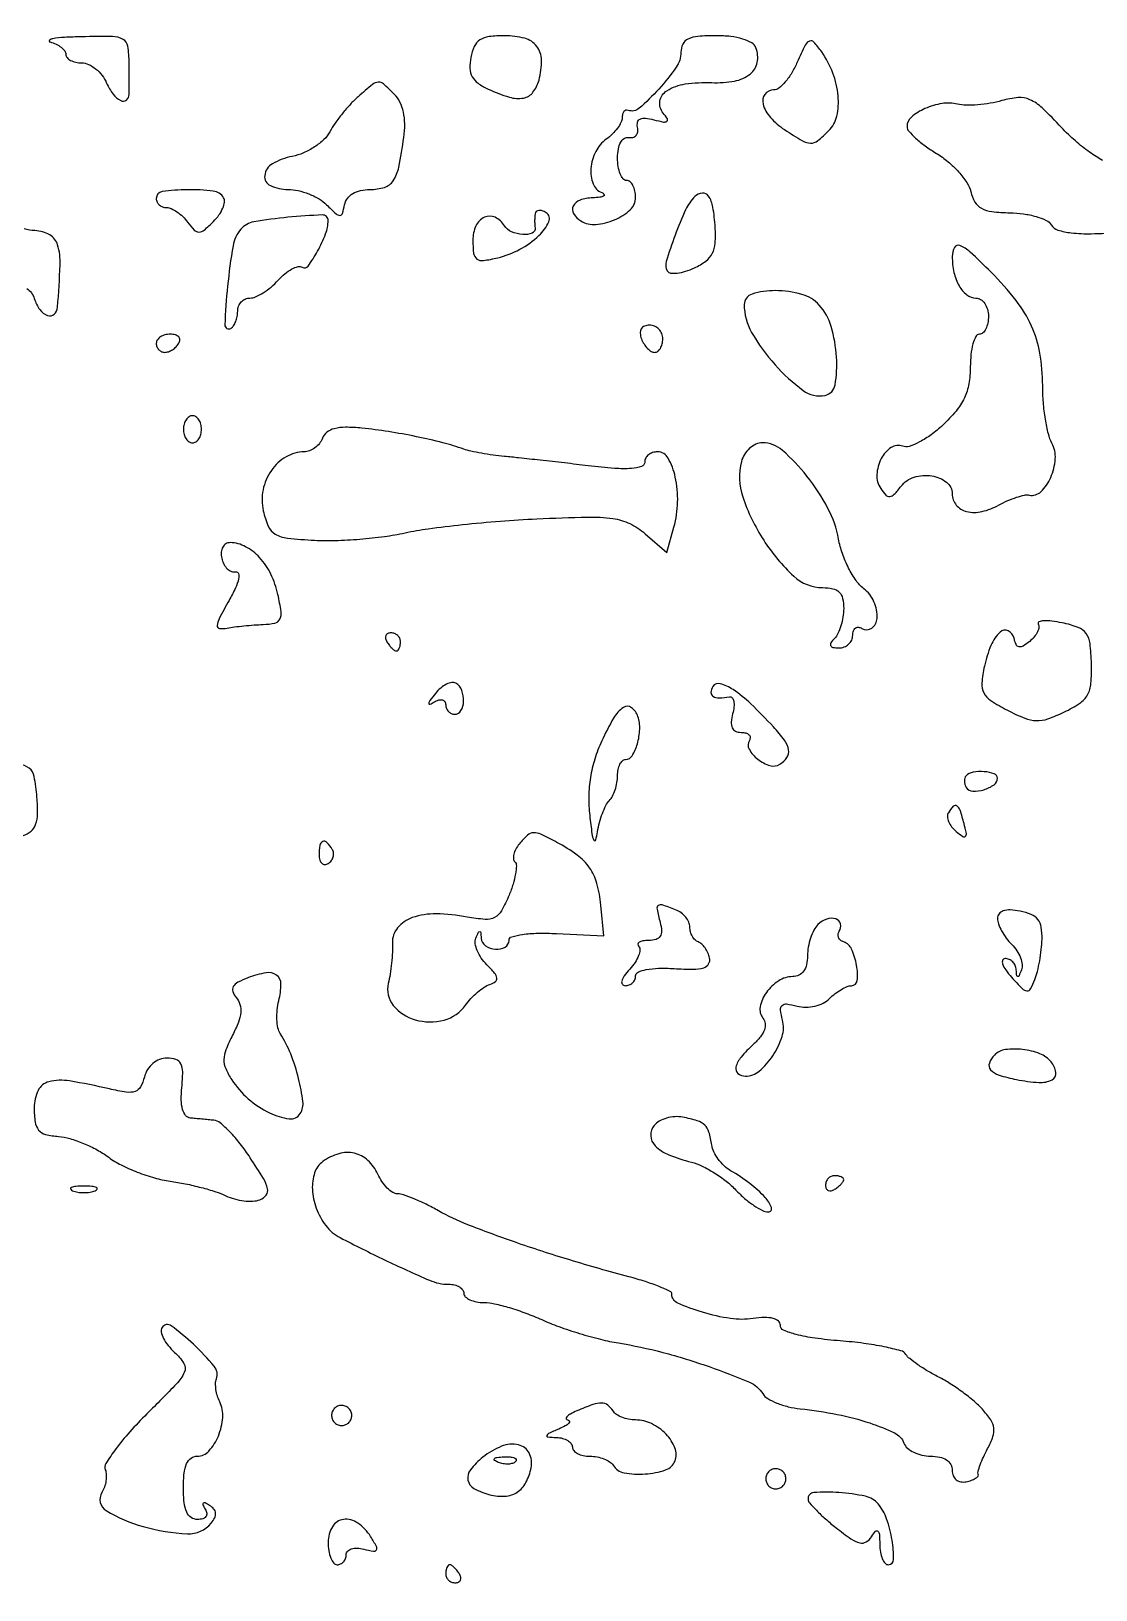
# Model space of a CAD drawing. Extents: x 0 to 5034, y 0 to 2560.
# Drawn here: x 4063.2 to 4180.9, y 2388.2 to 2560.5 of the extents above; entities that cross this region are included whole.
import ezdxf

# ---------------------------------------------------------------- set-up
doc = ezdxf.new("R2010")
doc.units = 0

msp = doc.modelspace()

# ---------------------------------------------------------------- linework, layer by layer
for points in [[(4039.932321, 2269.667715, 0.000064), (4084.731077, 2269.263702, 0.000011), (4132.120882, 2268.843403, 0.002588)], [(4181.632299, 2546.223852, -0.028114), (4180.195526, 2547.120498, -0.02742), (4178.612961, 2548.371638, -0.023796), (4177.09639, 2549.846266, 0.014788), (4174.943207, 2552.016684, 0.083939), (4173.597575, 2552.922196, 0.125833), (4172.291535, 2553.152425, 0.051038), (4170.5, 2552.830398, -0.027075), (4169.211179, 2552.53447, -0.022701), (4167.819696, 2552.357971, -0.023306), (4166.531219, 2552.313925, -0.056546), (4165.588327, 2552.432791, 0.09894), (4163.876474, 2552.50325, 0.065586), (4161.984488, 2551.944655, 0.071368), (4160.489208, 2551.006012, 0.220402), (4160, 2549.950118, 0.183351), (4160.187923, 2549.454877, 0.026998), (4160.954687, 2548.678749, 0.027495), (4162.005387, 2547.824722, 0.020481), (4163.25, 2546.997542, -0.038524), (4164.534246, 2546.075597, -0.034994), (4165.706776, 2544.939535, -0.036798), (4166.610291, 2543.769754, -0.086654), (4167.049664, 2542.762241, 0.073826), (4167.514108, 2541.618523, 0.136765), (4168.231144, 2540.929015, 0.095041), (4169.395103, 2540.563248, 0.024174), (4171.378849, 2540.430893, -0.030694), (4172.883319, 2540.310805, -0.036196), (4174.279108, 2540.008365, -0.039136), (4175.390888, 2539.584837, -0.144753), (4175.944659, 2539.089543, 0.181364), (4176.677772, 2538.522455, 0.047426), (4178.159115, 2538.214785, 0.032083), (4180.37943, 2538.112892, 0.010843), (4183.615474, 2538.242308, 0.006726)], [(4062.68928, 2532.057244, -0.16841), (4063.516196, 2530.948971, 0.077372), (4064.127658, 2529.720278, 0.151266), (4064.987102, 2529.061022, 0.28616), (4065.704539, 2529.208952, 0.183749), (4066.083333, 2530, 0.010961), (4066.370285, 2534.681299, 0.081937), (4066.095512, 2536.882102, 0.195065), (4065.214939, 2537.986734, 0.117727), (4063.581834, 2538.453022, -0.062542), (4062.406256, 2538.653208, -0.043037)]]:
    msp.add_lwpolyline(points, format="xyb")
for points in [[(4111.772364, 2557.589534, 0.056044), (4111.678636, 2556.373291, 0.117786), (4111.929502, 2555.465261, 0.112228), (4112.574448, 2554.741043, 0.048084), (4113.70284, 2554.089534, 0.032485), (4116.035415, 2553.204668, 0.119353), (4117.599955, 2553.1106, 0.184744), (4118.644887, 2553.741087, 0.10204), (4119.314972, 2555.096452, 0.065413), (4119.593387, 2557.309678, 0.165092), (4119.069965, 2558.824292, 0.16446), (4117.730831, 2559.710925, 0.064797), (4115.509588, 2560, 0.030239), (4113.790907, 2559.895964, 0.113465), (4112.781087, 2559.530916, 0.143502), (4112.163036, 2558.816054, 0.059809)], [(4135, 2558.174314, -0.153463), (4134.478307, 2556.514611, -0.031982), (4132.551983, 2554.09831, -0.028692), (4130.388049, 2551.972797, -0.275812), (4129.169436, 2551.75, 0.165706), (4128.915223, 2551.75737, 0.149343), (4128.696647, 2551.609133, 0.107844), (4128.549374, 2551.314483, 0.062242), (4128.5, 2550.919389, -0.118224), (4128.379153, 2550.415437, -0.041848), (4127.985937, 2549.780315, -0.038705), (4127.419638, 2549.128588, -0.036686), (4126.75, 2548.559146, 0.117638), (4125.581978, 2547.187033, 0.09691), (4125.053428, 2545.333647, 0.112838), (4125.292667, 2543.637652, 0.208549), (4126.25, 2542.662281, -0.134342), (4126.507991, 2542.465905, -0.451325), (4126.471875, 2542.282867, -0.102704), (4126.046513, 2542.140307, -0.020908), (4125.25, 2542.078947, 0.073021), (4123.848689, 2541.82271, 0.195959), (4123.096551, 2541.171431, 0.264434), (4123.135657, 2540.338338, 0.113808), (4123.954011, 2539.528423, 0.161047), (4125.585126, 2539.139236, 0.079719), (4127.673823, 2539.659752, 0.083482), (4129.407089, 2540.770501, 0.211655), (4130, 2542.108408, 0.050894), (4129.926135, 2542.832206, 0.070845), (4129.70625, 2543.444345, 0.090935), (4129.381713, 2543.855941, 0.182421), (4129, 2544, -0.226478), (4128.617064, 2544.182831, -0.074992), (4128.29375, 2544.734375, -0.057076), (4128.073116, 2545.542644, -0.038131), (4128, 2546.5, -0.043529), (4128.085886, 2547.484668, -0.083466), (4128.35, 2548.23, -0.125613), (4128.754544, 2548.658186, -0.192646), (4129.25, 2548.75, 0.113126), (4129.70316, 2548.762646, 0.154646), (4130.046864, 2548.978157, 0.140954), (4130.224019, 2549.370825, 0.088482), (4130.20741, 2549.877769, -0.111068), (4130.214293, 2550.452569, -0.230889), (4130.491786, 2550.79083, -0.137044), (4131.072367, 2550.883066, -0.035249), (4132.014561, 2550.706443, 0.014565), (4133.079901, 2550.460761, 0.207951), (4133.452428, 2550.54115, 0.396592), (4133.505204, 2550.811092, 0.032679), (4133.04482, 2551.445996, -0.218279), (4132.68829, 2552.770707, -0.214175), (4133.455966, 2553.920025, -0.105489), (4135.489345, 2554.661656, -0.044307), (4138.412535, 2554.810807, 0.053757), (4140.933149, 2554.987121, 0.123048), (4142.658726, 2555.762092, 0.17896), (4143.439516, 2557.0366, 0.141402), (4143.300491, 2558.659316, 0.171665), (4142.834098, 2559.205873, 0.057329), (4141.855801, 2559.630866, 0.045755), (4140.51023, 2559.909017, 0.028107), (4138.893011, 2560, 0.019064), (4136.887701, 2559.923513, 0.090815), (4135.783089, 2559.632759, 0.169779), (4135.209871, 2559.071493, 0.115404)], [(4065.25, 2559.310674, -0.046657), (4065.919531, 2559.067143, -0.05682), (4066.485938, 2558.715479, -0.067019), (4066.872626, 2558.31495, -0.159836), (4067, 2557.926676, 0.183298), (4067.134187, 2557.572937, 0.09067), (4067.517844, 2557.272211, 0.070557), (4068.088314, 2557.068432, 0.050594), (4068.762872, 2557, -0.109607), (4069.510287, 2556.834163, -0.062341), (4070.297869, 2556.339063, -0.0577), (4071.004137, 2555.610402, -0.060344), (4071.512872, 2554.75, 0.058875), (4072.221252, 2553.543895, 0.114602), (4073.07477, 2552.833807, 0.286009), (4073.697374, 2552.89089, 0.234729), (4074, 2553.5), (4074, 2554.734375), (4074, 2557, 0.038833), (4073.857257, 2558.835119, 0.232353), (4073.322167, 2559.59769, 0.123279), (4072.165212, 2559.901763, 0.008445), (4068.75, 2559.883999, 0.008608), (4066.841191, 2559.808928, 0.026466), (4065.55625, 2559.667734, 0.151368), (4065.203085, 2559.491517, 0.586827)], [(4147.8676, 2557.063016, -0.031943), (4147.256311, 2555.890513, -0.040419), (4146.541133, 2554.899761, -0.04519), (4145.830604, 2554.204632, -0.172719), (4145.255889, 2554, 0.23641), (4144.289741, 2553.516144, 0.231829), (4144.08769, 2552.445914, 0.115948), (4144.898372, 2550.961541, 0.065095), (4146.464817, 2549.61501, 0.011473), (4148.454859, 2548.375394, 0.128593), (4149.343749, 2548.121362, 0.177415), (4150.117301, 2548.385106, 0.026414), (4151.361551, 2549.504408, 0.142366), (4152.241272, 2551.104946, 0.077888), (4152.38625, 2553.357413, 0.068013), (4151.807068, 2555.864864, 0.062128), (4150.565514, 2558.209928, 0.026802), (4149.711118, 2559.300404, 0.324348), (4149.221455, 2559.41264, 0.180554), (4148.754897, 2558.969889, 0.009399)], [(4099.309987, 2553.25, 0.026181), (4098.463838, 2552.425956, 0.016976), (4097.570859, 2551.39193, 0.017076), (4096.765426, 2550.319661, 0.030786), (4096.192493, 2549.382103, -0.081408), (4095.542827, 2548.526514, -0.044692), (4094.508778, 2547.708002, -0.043041), (4093.279862, 2547.045836, -0.052748), (4092.035516, 2546.657103, 0.080518), (4089.854147, 2545.840797, 0.235673), (4088.987036, 2544.543288, 0.328637), (4089.610803, 2543.425021, 0.107145), (4091.571429, 2543, -0.055384), (4092.678993, 2542.87694, -0.038731), (4093.88058, 2542.506913, -0.039128), (4094.9912, 2541.96442, -0.063288), (4095.821429, 2541.321407, 0.010058), (4096.87706, 2540.307398, 0.188479), (4097.298157, 2540.142815, 0.330021), (4097.583549, 2540.35421, 0.026367), (4097.823324, 2541.321407, -0.114298), (4098.129077, 2542.009963, -0.095866), (4098.72352, 2542.546393, -0.080999), (4099.570208, 2542.885898, -0.054982), (4100.604709, 2543, 0.07324), (4102.235112, 2543.240108, 0.176802), (4103.196627, 2543.959624, 0.096122), (4103.807749, 2545.460266, 0.013597), (4104.367607, 2548.763657, 0.036871), (4104.46698, 2550.244981, 0.051453), (4104.321912, 2551.564035, 0.059175), (4103.942682, 2552.669152, 0.084354), (4103.343486, 2553.513657, 0.015459), (4102.12161, 2554.662227, 0.199807), (4101.541877, 2554.860247, 0.156336), (4100.923513, 2554.616533, 0.008555)], [(4077, 2542, 0.113217), (4077.087499, 2541.618535, 0.100251), (4077.334804, 2541.29375, 0.094072), (4077.704545, 2541.075826, 0.086463), (4078.139757, 2541, -0.107815), (4078.660484, 2540.886395, -0.044478), (4079.290724, 2540.526799, -0.041302), (4079.922473, 2540.005444, -0.041753), (4080.457432, 2539.389103, 0.032722), (4081.193767, 2538.509181, 0.212273), (4081.715645, 2538.29451, 0.17095), (4082.29446, 2538.516826, 0.020016), (4083.326865, 2539.469723, 0.041443), (4083.932333, 2540.184837, 0.053406), (4084.354588, 2540.934424, 0.06395), (4084.546895, 2541.606801, 0.177949), (4084.450174, 2542.08062, 0.227661), (4083.295834, 2542.819751, 0.033177), (4080.436089, 2542.978656, 0.032799), (4077.664756, 2542.766527, 0.373217)], [(4136.551294, 2542.222814, 0.089144), (4135.529304, 2540.76345, 0.01976), (4134.354805, 2537.935108, 0.014399), (4133.373307, 2535.024898, 0.215773), (4133.507312, 2533.988169, 0.230995), (4133.869018, 2533.759784, 0.056923), (4134.591698, 2533.763075, 0.046611), (4135.510132, 2533.960209, 0.031968), (4136.505089, 2534.344403, 0.051348), (4137.760578, 2535.08851, 0.115564), (4138.471866, 2535.927756, 0.101074), (4138.790227, 2537.071449, 0.033575), (4138.7953, 2538.820224, 0.024829), (4138.541273, 2541.041388, 0.105262), (4138.056004, 2542.280483, 0.276719), (4137.374985, 2542.607644, 0.174224)], [(4086.357092, 2538.618811, 0.138683), (4085.484834, 2536.783327, 0.016852), (4084.881213, 2532.316447, 0.015881), (4084.586192, 2528.038845, 0.600406), (4085.25, 2527.653057, 0.110366), (4085.537642, 2527.934675, 0.050354), (4085.779687, 2528.404736, 0.046465), (4085.944437, 2528.97332, 0.047327), (4086, 2529.559017, -0.092217), (4086.102325, 2530.109105, -0.096078), (4086.395097, 2530.576711, -0.099375), (4086.831835, 2530.889646, -0.106306), (4087.345012, 2531, 0.104571), (4087.985081, 2531.135345, 0.036498), (4088.820339, 2531.580573, 0.034345), (4089.694962, 2532.220093, 0.033816), (4090.478659, 2532.976419, -0.035543), (4091.227115, 2533.693761, -0.049163), (4091.996924, 2534.21464, -0.059575), (4092.676948, 2534.484371, -0.205882), (4093.135519, 2534.416244, 0.39307), (4093.782501, 2534.54434, 0.02966), (4094.83124, 2536.191392, 0.034524), (4095.725695, 2538.097902, 0.092676), (4096, 2539.5651, 0.425049), (4095.355162, 2540.186602, 0.015243), (4091.562342, 2539.930825, 0.018579), (4087.777675, 2539.41687, 0.171511)], [(4118.881579, 2540.309017, 0.022289), (4118.844744, 2539.944741, 0.014052), (4118.83273, 2539.517336, 0.014106), (4118.844631, 2539.095576, 0.025051), (4118.881579, 2538.75, -0.350996), (4118.55618, 2538.179726, -0.113216), (4117.52511, 2538.022126, -0.083287), (4116.280731, 2538.326629, -0.153961), (4115.5, 2539, 0.144313), (4114.462801, 2539.929283, 0.222227), (4113.278825, 2539.937077, 0.182238), (4112.339033, 2538.98616, 0.105134), (4112, 2537.391592, 0.030266), (4112.089103, 2535.92095, 0.212132), (4112.449216, 2535.318954, 0.191377), (4113.163225, 2535.147659, 0.024194), (4114.75, 2535.454643, 0.063628), (4117.187534, 2536.390457, 0.064129), (4119.304325, 2537.907204, 0.096631), (4120.404839, 2539.421937, 0.380082), (4120.100866, 2540.437661, 0.058013), (4119.670663, 2540.638973, 0.107132), (4119.288593, 2540.680526, 0.157145), (4119.016749, 2540.560151, 0.175997)], [(4165, 2535.581787, 0.055169), (4165.19363, 2533.832252, 0.07435), (4165.76724, 2532.348426, 0.093632), (4166.614007, 2531.351283, 0.17167), (4167.606989, 2531, -0.14217), (4168.1382, 2530.845839, -0.09971), (4168.590803, 2530.4125, -0.0845), (4168.895707, 2529.764468, -0.067898), (4169, 2529, -0.048028), (4168.926307, 2528.234582, -0.068025), (4168.70625, 2527.5875, -0.088204), (4168.381882, 2527.151477, -0.191087), (4168, 2527, 0.281602), (4167.614022, 2526.763892, 0.05049), (4167.29375, 2525.942855, 0.041517), (4167.072507, 2524.780226, 0.026271), (4167, 2523.40121, -0.043656), (4166.83548, 2521.520544, -0.066949), (4166.340047, 2519.964338, -0.062167), (4165.419241, 2518.515307, -0.032305), (4163.948853, 2516.952222, -0.02945), (4162.680071, 2515.899754, -0.037492), (4161.390908, 2515.093942, -0.041093), (4160.254621, 2514.611439, -0.173157), (4159.525545, 2514.628571, 0.243191), (4158.248089, 2514.486561, 0.12645), (4157.148532, 2513.261351, 0.108034), (4156.668567, 2511.489984, 0.158874), (4157.088779, 2509.946118, 0.043098), (4157.653524, 2509.228876, 0.236956), (4158.101959, 2509.064004, 0.17881), (4158.58881, 2509.309403, 0.023874), (4159.344212, 2510.202089, -0.155577), (4160.782343, 2511.202018, -0.112489), (4162.742387, 2511.348995, -0.13024), (4164.373217, 2510.643647, -0.229812), (4165, 2509.351984, 0.175073), (4165.445799, 2508.11783, 0.162924), (4166.591277, 2507.408391, 0.115719), (4168.283304, 2507.406541, 0.069011), (4170.171859, 2508.132801, -0.022749), (4171.137698, 2508.610648, -0.024918), (4172.114465, 2508.982909, -0.025419), (4172.974157, 2509.214801, -0.102079), (4173.515681, 2509.219777, 0.245974), (4174.804845, 2509.601823, 0.097392), (4175.889893, 2511.167104, 0.085763), (4176.394412, 2513.221046, 0.141216), (4176.022857, 2514.95729, -0.063246), (4175.628336, 2515.989514, -0.019841), (4175.300464, 2517.614703, -0.019471), (4175.075222, 2519.47552, -0.020383), (4175, 2521.319952, 0.042455), (4174.694086, 2524.916223, 0.064429), (4173.772752, 2527.911624, 0.059338), (4172.053609, 2530.743405, 0.030321), (4169.292581, 2533.861265, 0.009344), (4166.977621, 2536.091278, 0.091962), (4165.83864, 2536.812705, 0.386498), (4165.24544, 2536.591845, 0.119756)], [(4142, 2530.272229, 0.131735), (4142.820596, 2527.211704, 0.051254), (4145.410766, 2523.63178, 0.05094), (4148.527821, 2520.784237, 0.213698), (4150.946771, 2520.249944, 0.309296), (4152.053521, 2521.39774, 0.057999), (4152.211729, 2524.473047, 0.054986), (4151.613352, 2527.87062, 0.113157), (4150.303442, 2530.214916, 0.141986), (4148.37403, 2531.407979, 0.066302), (4145.437216, 2531.819779, 0.07643), (4142.864473, 2531.442355, 0.329329)], [(4130.638374, 2526.5, 0.048303), (4130.924763, 2525.926204, 0.053891), (4131.307216, 2525.440625, 0.061199), (4131.723081, 2525.108626, 0.13875), (4132.106989, 2525, 0.164455), (4132.447641, 2525.115158, 0.095748), (4132.737678, 2525.440625, 0.076852), (4132.933678, 2525.926285, 0.057609), (4133, 2526.5, 0.096899), (4132.887999, 2527.072505, 0.097416), (4132.568594, 2527.559375, 0.098432), (4132.091819, 2527.885371, 0.10122), (4131.531385, 2528, 0.094119), (4130.972145, 2527.893789, 0.166113), (4130.617923, 2527.592642, 0.151899), (4130.503306, 2527.114961, 0.075244)], [(4077, 2526, 0.092995), (4077.071618, 2525.618268, 0.096318), (4077.276414, 2525.29375, 0.099231), (4077.581949, 2525.076556, 0.105429), (4077.940983, 2525, 0.089642), (4078.346558, 2525.073302, 0.053229), (4078.7871, 2525.29375, 0.051032), (4079.193797, 2525.617485, 0.06081), (4079.5, 2526, 0.139169), (4079.607943, 2526.379648, 0.191142), (4079.478525, 2526.70625, 0.138808), (4079.110654, 2526.926733, 0.066118), (4078.559017, 2527, 0.062283), (4077.962904, 2526.925455, 0.080552), (4077.457961, 2526.70625, 0.097988), (4077.120018, 2526.381379, 0.153634)], [(4080, 2516.5, 0.064853), (4080.074694, 2515.926543, 0.082425), (4080.29375, 2515.440625, 0.098894), (4080.618646, 2515.115568, 0.148195), (4081, 2515, 0.148195), (4081.381354, 2515.115568, 0.098894), (4081.70625, 2515.440625, 0.082425), (4081.925306, 2515.926543, 0.064853), (4082, 2516.5, 0.064853), (4081.925306, 2517.073457, 0.082425), (4081.70625, 2517.559375, 0.098894), (4081.381354, 2517.884432, 0.148195), (4081, 2518, 0.148195), (4080.618646, 2517.884432, 0.098894), (4080.29375, 2517.559375, 0.082425), (4080.074694, 2517.073457, 0.064853)], [(4095.361966, 2515.500885, -0.076229), (4095.034539, 2514.927124, -0.064803), (4094.533726, 2514.440885, -0.066812), (4093.942757, 2514.112039, -0.093864), (4093.351198, 2514, 0.13384), (4091.356221, 2513.456243, 0.10809), (4089.721788, 2511.941096, 0.101937), (4088.803224, 2509.796864, 0.106108), (4088.825907, 2507.49639, 0.046478), (4089.385581, 2505.77397, 0.161627), (4090.153647, 2504.911461, 0.103804), (4091.494638, 2504.473157, 0.013609), (4094.5, 2504.226703, 0.02163), (4096.776335, 2504.200861, 0.012645), (4099.5, 2504.356793, 0.012631), (4102.223055, 2504.651304, 0.020888), (4104.5, 2505.05334, -0.020763), (4107.065926, 2505.507064, -0.006974), (4110.843148, 2505.960791, -0.006925), (4115.040885, 2506.347021, -0.00787), (4119.07242, 2506.597947, -0.005958), (4124.691267, 2506.791899, -0.039714), (4127.484896, 2506.633055, -0.077736), (4129.343897, 2506.075579, -0.067086), (4131.05003, 2504.95661), (4133.45522, 2502.870599), (4134.230314, 2505.6853, 0.060393), (4134.641674, 2508.443028, 0.060512), (4134.381691, 2511.217264, 0.073507), (4133.59065, 2513.31207, 0.272183), (4132.420545, 2514, 0.078686), (4131.877898, 2513.914071, 0.090671), (4131.417285, 2513.665451, 0.100779), (4131.109347, 2513.295463, 0.12394), (4131, 2512.861111, -0.323151), (4130.650767, 2512.377182, -0.06453), (4129.541775, 2512.161966, -0.03557), (4127.672762, 2512.177497, -0.00984), (4124.75, 2512.46809, 0.001077), (4122.137127, 2512.7742, 0.000997), (4119.454687, 2513.077188, 0.000994), (4117.065658, 2513.337408, 0.003338), (4115.5, 2513.494229, -0.011221), (4114.241421, 2513.640366, -0.009988), (4112.940625, 2513.847632, -0.010076), (4111.778256, 2514.081002, -0.030233), (4111, 2514.303728, 0.022033), (4108.672121, 2515.011409, 0.012076), (4105.767227, 2515.682124, 0.011735), (4102.666272, 2516.244139, 0.013994), (4099.718955, 2516.622978, 0.023269), (4097.929324, 2516.718491, 0.064803), (4096.682895, 2516.564864, 0.100992), (4095.855205, 2516.161605, 0.138303)], [(4141.693855, 2512.937302, 0.147046), (4141.835387, 2509.031514, 0.061119), (4144.155965, 2504.231293, 0.061934), (4147.472892, 2500.261988, 0.189984), (4150.674314, 2499, -0.052932), (4151.798287, 2498.880678, -0.143043), (4152.497208, 2498.502761, -0.144429), (4152.878887, 2497.810822, -0.054354), (4153, 2496.7, -0.039789), (4152.923771, 2495.743611, -0.035398), (4152.696458, 2494.772083, -0.037139), (4152.363448, 2493.925703, -0.084275), (4151.966667, 2493.366667, 0.047255), (4151.577114, 2492.895595, 0.267945), (4151.554301, 2492.583333, 0.243856), (4151.817749, 2492.386463, 0.040869), (4152.466667, 2492.333333, 0.089615), (4153.052078, 2492.439106, 0.095222), (4153.549583, 2492.742336, 0.099815), (4153.88244, 2493.194494, 0.109335), (4154, 2493.725684, -0.07672), (4154.075021, 2494.211732, -0.154145), (4154.295825, 2494.526201, -0.186304), (4154.623912, 2494.622096, -0.11793), (4155.007063, 2494.495635, 0.299226), (4156.097599, 2494.526088, 0.231973), (4156.687143, 2495.591266, 0.11622), (4156.348158, 2497.435465, 0.124902), (4155.224692, 2498.877959, -0.075487), (4154.373651, 2499.774207, -0.034685), (4153.54424, 2501.15944, -0.033348), (4152.857741, 2502.767498, -0.039339), (4152.435371, 2504.366944, 0.07696), (4151.264647, 2507.749993, 0.045813), (4148.929505, 2511.327147, 0.045477), (4146.224418, 2514.16875, 0.18174), (4144.013039, 2515, 0.106426), (4143.292425, 2514.844859, 0.075851), (4142.597621, 2514.394082, 0.071603), (4142.033535, 2513.725601, 0.075685)], [(4084.236066, 2502.25, 0.064784), (4084.469746, 2501.599122, 0.081713), (4084.849925, 2501.085442, 0.097734), (4085.312847, 2500.784959, 0.14749), (4085.788371, 2500.742994, -0.39433), (4086.092772, 2500.55788, -0.126383), (4086.105403, 2499.977919, -0.051766), (4085.752151, 2498.956927, -0.018807), (4085.051763, 2497.59216, 0.00662), (4083.945766, 2495.560489, 0.103067), (4083.727941, 2494.802606, 0.404711), (4083.990346, 2494.487672, 0.074644), (4084.822782, 2494.522655, -0.015681), (4085.629941, 2494.652626, -0.007146), (4086.691595, 2494.774183, -0.007068), (4087.814959, 2494.870549, -0.009652), (4088.829455, 2494.923489, 0.04493), (4090.11474, 2495.081903, 0.229868), (4090.665257, 2495.512987, 0.151433), (4090.794682, 2496.346709, 0.017409), (4090.448229, 2498.235712, 0.058369), (4089.667729, 2500.493662, 0.073663), (4088.427495, 2502.320288, 0.084554), (4086.874266, 2503.522163, 0.116984), (4085.176676, 2503.968197, 0.138688), (4084.694755, 2503.844326, 0.136517), (4084.345618, 2503.485873, 0.110017), (4084.184182, 2502.928084, 0.069581)], [(4174.510785, 2494.98255, -0.179628), (4174.586105, 2494.607339, -0.074312), (4174.427893, 2494.106037, -0.060335), (4174.075873, 2493.562338, -0.045773), (4173.57254, 2493.060203, -0.033086), (4172.844849, 2492.53344, -0.193554), (4172.389036, 2492.451415, -0.241406), (4172.066209, 2492.711449, -0.051015), (4171.833551, 2493.420564, 0.231456), (4171.191978, 2494.230386, 0.310894), (4170.294713, 2494.088402, 0.104911), (4169.279017, 2492.609986, 0.044858), (4168.559346, 2490.309958, 0.032728), (4168.281576, 2488.448885, 0.14184), (4168.500131, 2487.365559, 0.128805), (4169.277145, 2486.509564, 0.025074), (4171.094211, 2485.451282, 0.023275), (4173.013108, 2484.569591, 0.088515), (4174.298434, 2484.298864, 0.092478), (4175.56842, 2484.495231, 0.026746), (4177.410497, 2485.255262, 0.035927), (4179.091901, 2486.210434, 0.118709), (4179.950637, 2487.139571, 0.107758), (4180.336962, 2488.410746, 0.026876), (4180.395091, 2490.594399, 0.022499), (4180.233369, 2492.833022, 0.126831), (4179.804251, 2493.941287, 0.151468), (4178.93206, 2494.602142, 0.036521), (4177.166886, 2495.099704, 0.019144), (4175.99959, 2495.292223, 0.042338), (4175.098297, 2495.328788, 0.085441), (4174.587634, 2495.217514, 0.464491)], [(4102.5, 2493, 0.029505), (4102.768994, 2492.617226, 0.035638), (4103.066025, 2492.29375, 0.038439), (4103.34829, 2492.065539, 0.151918), (4103.559017, 2492, 0.210953), (4103.727648, 2492.07446, 0.081139), (4103.870461, 2492.29375, 0.061769), (4103.967655, 2492.617151, 0.042167), (4104, 2493, 0.105053), (4103.918938, 2493.381556, 0.099167), (4103.688914, 2493.70625, 0.09642), (4103.345238, 2493.923877, 0.093332), (4102.940983, 2494, 0.108972), (4102.586039, 2493.921712, 0.182303), (4102.3746, 2493.70625, 0.161196), (4102.343488, 2493.3821, 0.082592)], [(4107.863307, 2487.297031, 0.00934), (4107.262379, 2486.527132, 0.131458), (4107.132651, 2486.204823, 0.576573), (4107.252848, 2486.114204, 0.035256), (4107.75, 2486.367059, -0.063696), (4108.2287, 2486.577268, -0.132816), (4108.632812, 2486.586349, -0.188594), (4108.897759, 2486.399421, -0.146934), (4109, 2486.059017, 0.093332), (4109.076123, 2485.654762, 0.09642), (4109.29375, 2485.311086, 0.099167), (4109.618444, 2485.081062, 0.105053), (4110, 2485, 0.269958), (4110.683506, 2485.398045, 0.121361), (4110.975304, 2486.433976, 0.100909), (4110.77088, 2487.638472, 0.163424), (4110.113307, 2488.429973, 0.182333), (4109.673515, 2488.515863, 0.074798), (4109.086608, 2488.323224, 0.060421), (4108.450424, 2487.899872, 0.045407)], [(4138.54026, 2488.065143, 0.119593), (4138.329369, 2487.419073, 0.280149), (4138.550091, 2486.983292, 0.147921), (4139.229002, 2486.801262, 0.037433), (4140.377769, 2486.924169, -0.27467), (4140.666699, 2486.817158, -0.125488), (4140.840787, 2486.437872, -0.072311), (4140.863402, 2485.814494, -0.036934), (4140.721388, 2485.04259, 0.045572), (4140.57104, 2484.137985, 0.126006), (4140.683891, 2483.507343, 0.176955), (4141.05034, 2483.135466, 0.11107), (4141.652637, 2483, -0.061644), (4142.174111, 2482.935463, -0.131276), (4142.526597, 2482.739534, -0.191597), (4142.657399, 2482.4496, -0.150822), (4142.570027, 2482.113307, 0.273619), (4142.551011, 2481.133746, 0.098762), (4143.496671, 2480.037176, 0.0913), (4144.852266, 2479.331132, 0.216191), (4145.956195, 2479.472927, 0.106364), (4146.729411, 2480.215977, 0.193593), (4146.910013, 2481.059564, 0.115834), (4146.458715, 2482.120496, 0.028274), (4145.241685, 2483.59699, 0.015627), (4142.727802, 2486.152682, 0.043611), (4140.766289, 2487.723451, 0.077495), (4139.350311, 2488.378645, 0.335812)], [(4126.247768, 2482.051028, 0.032201), (4125.479385, 2480.043014, 0.0354), (4125.00388, 2478.015089, 0.03544), (4124.819556, 2475.942459, 0.032419), (4124.920207, 2473.801028, 0.005712), (4125.169228, 2471.79009, 0.07855), (4125.379735, 2471.088275, 0.683568), (4125.582459, 2471.103838, 0.035732), (4125.786175, 2472, -0.02672), (4126.000216, 2473.026786, -0.025265), (4126.32567, 2474.044687, -0.026128), (4126.706215, 2474.914954, -0.075731), (4127.084676, 2475.45, 0.074193), (4127.435779, 2475.943161, 0.037335), (4127.731124, 2476.649688, 0.036042), (4127.932585, 2477.441124, 0.04433), (4128, 2478.2, -0.047107), (4128.06505, 2478.888916, -0.067085), (4128.25949, 2479.47125, -0.08723), (4128.545969, 2479.863959, -0.194013), (4128.883369, 2480, 0.263343), (4129.616273, 2480.414776, 0.065067), (4130.189105, 2481.729663, 0.059731), (4130.453023, 2483.348724, 0.091965), (4130.25391, 2484.75, 0.151707), (4129.546334, 2485.729314, 0.319461), (4128.655242, 2485.752101, 0.113614), (4127.553223, 2484.573133, 0.023897)], [(4052.25, 2479.316614, 0.046017), (4050.643832, 2478.834152, 0.288657), (4050.165024, 2478.17049, 0.173657), (4050.452507, 2477.174246, 0.017524), (4051.99005, 2475.192589, 0.083825), (4054.03295, 2473.441527, 0.051204), (4056.914583, 2472.088253, 0.052014), (4059.912103, 2471.377551, 0.109483), (4062.282374, 2471.589622, 0.100379), (4063.149307, 2472.071615, 0.130447), (4063.663263, 2472.816674, 0.083607), (4063.872358, 2473.981576, 0.023476), (4063.805301, 2475.83494, 0.024226), (4063.502973, 2478.119858, 0.182369), (4062.951381, 2479.03846, 0.146737), (4061.867704, 2479.468614, 0.014056), (4059, 2479.636165, 0.010179), (4057.112124, 2479.654841, 0.00921), (4055.160938, 2479.598465, 0.009267), (4053.415727, 2479.483395, 0.028874)], [(4166.527186, 2478.193853, 0.126718), (4166.384342, 2477.951895, 0.07666), (4166.341558, 2477.61998, 0.068433), (4166.401535, 2477.251796, 0.063947), (4166.559212, 2476.904194, 0.251502), (4167.262296, 2476.49748, 0.081215), (4168.495327, 2476.659209, 0.080596), (4169.619821, 2477.207039, 0.24382), (4170, 2477.940322, 0.321455), (4169.652963, 2478.424334, 0.063543), (4168.544228, 2478.648844, 0.058963), (4167.30547, 2478.593169, 0.156944)], [(4164.570027, 2474.113307, 0.158778), (4164.466242, 2473.686706, 0.080334), (4164.597278, 2473.143258, 0.06677), (4164.933566, 2472.569661, 0.053666), (4165.432336, 2472.056156, 0.020832), (4166.182735, 2471.484437, 0.365866), (4166.465478, 2471.510543, 0.250132), (4166.562492, 2471.839186, 0.013155), (4166.304694, 2472.942849, 0.014693), (4165.876895, 2474.402167, 0.167202), (4165.52057, 2474.874917, 0.367379), (4165.120745, 2474.830527, 0.05067)], [(4095, 2469.440983, 0.067432), (4095.074611, 2468.890269, 0.140899), (4095.298542, 2468.524436, 0.190788), (4095.63036, 2468.397824, 0.136093), (4096.016312, 2468.510081, 0.090427), (4096.360589, 2468.820631, 0.095498), (4096.565079, 2469.22714, 0.099685), (4096.598899, 2469.665803, 0.108373), (4096.457295, 2470.069098, 0.050477), (4095.86686, 2470.838655, 0.315493), (4095.407182, 2470.933879, 0.25701), (4095.085158, 2470.519563, 0.039415)], [(4117.131121, 2470.657991, 0.048231), (4116.751184, 2470.098251, 0.064327), (4116.528387, 2469.526331, 0.080195), (4116.487082, 2469.029515, 0.178949), (4116.643278, 2468.690055, -0.208992), (4116.810304, 2468.263659, -0.033307), (4116.713865, 2467.351179, -0.032094), (4116.443237, 2466.226089, -0.023124), (4116.004613, 2465.011138, -0.02932), (4115.169075, 2463.287266, -0.145695), (4114.405749, 2462.544876, -0.140985), (4113.346784, 2462.32799, -0.026841), (4111.376585, 2462.589131, 0.04195), (4107.944683, 2462.939001, 0.08778), (4105.302314, 2462.519718, 0.136258), (4103.678534, 2461.400892, 0.185536), (4103.10812, 2459.73409, -0.021876), (4103.10143, 2458.716196, -0.012688), (4103.008934, 2457.496513, -0.012667), (4102.853841, 2456.276031, -0.020786), (4102.653797, 2455.254039, 0.232784), (4103.202671, 2452.828719, 0.155107), (4105.625876, 2451.230522, 0.133621), (4108.818112, 2451.199813, 0.176225), (4111.193296, 2452.841968, -0.033503), (4111.795251, 2453.580306, -0.028431), (4112.522685, 2454.275832, -0.029416), (4113.260778, 2454.833816, -0.0682), (4113.883929, 2455.136611, 0.079617), (4114.491819, 2455.449251, 0.278956), (4114.653492, 2455.839459, 0.139937), (4114.404258, 2456.383826, 0.019496), (4113.553571, 2457.303571, -0.047146), (4112.934941, 2458.051328, -0.051925), (4112.490146, 2458.87885, -0.058537), (4112.271956, 2459.659637, -0.135704), (4112.340695, 2460.258929, -0.009653), (4112.616148, 2460.904547, -0.299395), (4112.756229, 2460.993629, -0.377751), (4112.864884, 2460.894866, -0.011905), (4112.921053, 2460.25, 0.228989), (4113.390985, 2459.416321, 0.133334), (4114.495609, 2459.022855, 0.149577), (4115.563149, 2459.261431, 0.269766), (4116, 2460.012193, -0.332857), (4116.295758, 2460.407243, -0.035918), (4117.481931, 2460.664662, -0.03144), (4119.158592, 2460.797459, -0.016521), (4121.25, 2460.762193), (4126.5, 2460.5), (4126.157431, 2463.913997, 0.042088), (4125.710924, 2466.311426, 0.086135), (4124.898707, 2468.036203, 0.081886), (4123.522603, 2469.440215, 0.035173), (4121.295106, 2470.842064, 0.012058), (4119.511437, 2471.742017, 0.122443), (4118.704089, 2471.90525, 0.178179), (4118.050897, 2471.631519, 0.032156)], [(4132.710251, 2462, -0.048545), (4132.860593, 2461.06102, -0.157288), (4132.706203, 2460.457059, -0.183726), (4132.249476, 2460.113365, -0.070544), (4131.449965, 2460, 0.035855), (4130.809855, 2459.954038, 0.099622), (4130.386985, 2459.803526, 0.235996), (4130.246308, 2459.582472, 0.225887), (4130.335515, 2459.331152, -0.225806), (4130.47323, 2458.943361, -0.068493), (4130.321096, 2458.320877, -0.053499), (4129.932883, 2457.58128, -0.036341), (4129.347194, 2456.831152, 0.027844), (4128.741391, 2456.081841, 0.089375), (4128.465655, 2455.505056, 0.231272), (4128.531435, 2455.157192, 0.236611), (4128.845012, 2455, 0.092075), (4129.285926, 2455.081889, 0.096034), (4129.660722, 2455.316213, 0.099401), (4129.911542, 2455.665754, 0.106467), (4130, 2456.076469, -0.295582), (4130.272974, 2456.497883, -0.058085), (4131.175949, 2456.78232, -0.04198), (4132.525896, 2456.924875, -0.020777), (4134.25, 2456.889957, 0.014345), (4136.370948, 2456.819703, 0.073872), (4137.531274, 2456.986832, 0.186411), (4138.068174, 2457.402767, 0.193767), (4138.175, 2458.063488, 0.050826), (4137.982116, 2458.637714, 0.04736), (4137.67375, 2459.175941, 0.050719), (4137.303028, 2459.601812, 0.102176), (4136.925, 2459.833333, -0.110632), (4136.571246, 2460.058208, -0.06796), (4136.271719, 2460.453468, -0.062961), (4136.06905, 2460.950742, -0.065406), (4136, 2461.476345, 0.106435), (4135.88244, 2462.02235, 0.066554), (4135.53535, 2462.579607, 0.062247), (4135.022973, 2463.063191, 0.066536), (4134.418213, 2463.393011, 0.010743), (4132.926834, 2463.928841, 0.257371), (4132.504646, 2463.851853, 0.280255), (4132.366443, 2463.461316, 0.012354)], [(4150.160081, 2461.760081, 0.077449), (4149.71505, 2461.150744, 0.038199), (4149.340774, 2460.265149, 0.036733), (4149.085511, 2459.265725, 0.044186), (4149, 2458.3, -0.054347), (4148.893703, 2457.324941, -0.100886), (4148.571765, 2456.600662, -0.125256), (4148.04962, 2456.158874, -0.11374), (4147.360243, 2456, 0.145277), (4145.811939, 2455.540434, 0.093689), (4144.450989, 2454.236765, 0.105205), (4143.764316, 2452.658683, 0.227167), (4144.079153, 2451.404627, -0.148497), (4144.327076, 2450.814759, -0.115377), (4144.238666, 2450.120673, -0.081056), (4143.792841, 2449.338746, -0.03884), (4142.996469, 2448.496804, 0.03348), (4141.651773, 2447.105316, 0.115306), (4141.085166, 2445.994734, 0.284428), (4141.308299, 2445.303046, 0.177975), (4142.132705, 2445, 0.177958), (4143.662263, 2445.5622, 0.070306), (4145.173053, 2447.26419, 0.068801), (4146.189462, 2449.378085, 0.1426), (4146.239394, 2451.192557, -0.030552), (4146.015685, 2452.327038, -0.239358), (4146.187767, 2452.819345, -0.230568), (4146.692952, 2452.98197, -0.028508), (4147.85966, 2452.746951, 0.065042), (4148.814963, 2452.62606, 0.056708), (4149.816591, 2452.744111, 0.058389), (4150.73555, 2453.076702, 0.080548), (4151.446162, 2453.589019, -0.032346), (4152.060906, 2454.128985, -0.032285), (4152.740533, 2454.585524, -0.034062), (4153.384548, 2454.903695, -0.098005), (4153.871154, 2455, 0.38406), (4154.493239, 2455.560513, 0.070534), (4154.431215, 2457.245312, 0.06045), (4153.880116, 2459.03712, 0.210507), (4153.003677, 2459.832108, -0.093739), (4152.655916, 2460.026029, -0.120646), (4152.439526, 2460.319687, -0.127183), (4152.389793, 2460.667786, -0.111073), (4152.510081, 2461.016312, 0.201893), (4152.638004, 2461.834228, 0.260938), (4152.12713, 2462.378473, 0.161591), (4151.124538, 2462.364546, 0.113255)], [(4170, 2462.432757, 0.090112), (4170.110082, 2461.826914, 0.035972), (4170.46423, 2461.057535, 0.034131), (4170.975594, 2460.262429, 0.036422), (4171.580357, 2459.5625, -0.051039), (4172.147608, 2458.865899, -0.054094), (4172.549195, 2458.081808, -0.060397), (4172.736489, 2457.331442, -0.127667), (4172.659305, 2456.741071, -0.009653), (4172.383852, 2456.095453, -0.299395), (4172.243771, 2456.006371, -0.377751), (4172.135116, 2456.105134, -0.011905), (4172.078947, 2456.75, 0.089627), (4171.961207, 2457.227301, 0.089816), (4171.683913, 2457.632812, 0.093095), (4171.291845, 2457.904631, 0.105528), (4170.845012, 2458, 0.312504), (4170.57636, 2457.813917, 0.174776), (4170.570881, 2457.39842, 0.072239), (4170.913552, 2456.735523, 0.028567), (4171.559042, 2455.93476, 0.010763), (4172.745489, 2454.679164, 0.175715), (4173.260254, 2454.434112, 0.301598), (4173.661122, 2454.647632, 0.030003), (4174.143744, 2455.68476, 0.034192), (4174.423589, 2456.566892, 0.015993), (4174.669843, 2457.740341, 0.015761), (4174.85056, 2458.992347, 0.02129), (4174.929715, 2460.133423, 0.047502), (4174.839422, 2461.454351, 0.125609), (4174.461926, 2462.315601, 0.129038), (4173.725402, 2462.876832, 0.051444), (4172.5, 2463.244751, 0.035373), (4171.419535, 2463.373024, 0.090622), (4170.641909, 2463.268748, 0.148608), (4170.177212, 2462.944581, 0.168219)], [(4087.135855, 2455.872586, 0.030103), (4086.021998, 2455.373573, 0.139826), (4085.515972, 2454.89336, 0.223025), (4085.464605, 2454.3534, 0.087397), (4085.844542, 2453.687315, -0.102465), (4086.251101, 2452.922346, -0.095665), (4086.333952, 2452.039186, -0.068387), (4086.075035, 2450.95188, -0.027068), (4085.440961, 2449.548842, 0.024359), (4084.698364, 2447.929097, 0.090814), (4084.47649, 2446.834747, 0.107969), (4084.674974, 2445.836134, 0.042208), (4085.347264, 2444.592761, 0.06908), (4087.168178, 2442.508147, 0.064656), (4089.526931, 2440.943336, 0.081136), (4091.686677, 2440.287786, 0.295692), (4092.921054, 2440.872263, 0.170936), (4093.21096, 2442.199981, 0.030396), (4092.73753, 2444.738255, 0.033071), (4091.860973, 2447.462595, 0.048298), (4090.711309, 2449.704011, -0.094415), (4090.45705, 2450.336592, -0.037454), (4090.345396, 2451.270182, -0.035386), (4090.373407, 2452.323542, -0.037161), (4090.550433, 2453.344917, 0.059195), (4090.786356, 2455.183028, 0.240206), (4090.298516, 2456.162545, 0.207307), (4089.146062, 2456.430458, 0.04518)], [(4169.666667, 2447.333333, 0.110862), (4169.103221, 2446.443694, 0.275975), (4169.246648, 2445.71672, 0.134365), (4170.17227, 2445.122993, 0.026458), (4172.102706, 2444.629459, 0.032951), (4174.577309, 2444.302116, 0.135636), (4176.043645, 2444.605449, 0.323332), (4176.455736, 2445.413222, 0.135577), (4175.926114, 2446.589028, 0.128558), (4174.688754, 2447.476803, 0.062153), (4172.783053, 2447.94821, 0.06314), (4170.879005, 2447.933435, 0.164337)], [(4075.685516, 2444.905415, -0.062065), (4075.251939, 2443.819086, -0.186837), (4074.651029, 2443.315345, -0.120409), (4073.681124, 2443.229205, -0.019778), (4071.818885, 2443.588576, 0.016525), (4067.412549, 2444.468665, 0.10227), (4065.118244, 2444.37744, 0.222209), (4063.937343, 2443.420763, 0.113635), (4063.5, 2441.521285, 0.033591), (4063.607907, 2439.916901, 0.143339), (4063.994455, 2439.049104, 0.156482), (4064.766277, 2438.568901, 0.042375), (4066.204752, 2438.334676, -0.052829), (4067.443737, 2438.106309, -0.026496), (4068.945798, 2437.573603, -0.025972), (4070.456853, 2436.851632, -0.034759), (4071.737809, 2436.035725, 0.042765), (4073.106833, 2435.19418, 0.023686), (4074.900589, 2434.396748, 0.023464), (4076.807596, 2433.756225, 0.034725), (4078.533057, 2433.392604, -0.015973), (4080.21185, 2433.104045, -0.013293), (4081.975831, 2432.693346, -0.013504), (4083.571547, 2432.230444, -0.035071), (4084.682539, 2431.787393, 0.045199), (4085.635442, 2431.429546, 0.038195), (4086.692589, 2431.22344, 0.039862), (4087.692385, 2431.186918, 0.080986), (4088.460418, 2431.346437, 0.138355), (4089.149333, 2431.860835, 0.223751), (4089.30194, 2432.56232, 0.080023), (4088.839797, 2433.700351, 0.009789), (4087.394992, 2435.979313, 0.020542), (4086.276075, 2437.527941, 0.026063), (4085.114237, 2438.855642, 0.0257), (4084.055728, 2439.83863, 0.152632), (4083.367114, 2440.125, -0.000716), (4082.752889, 2440.182048, -0.000449), (4082.034402, 2440.250468, -0.00045), (4081.327038, 2440.319114, -0.000823), (4080.75, 2440.376595, -0.2045), (4080.247928, 2440.653732, -0.09922), (4079.912847, 2441.321305, -0.063556), (4079.765442, 2442.363819, -0.028345), (4079.825366, 2443.751595, 0.02205), (4079.921435, 2445.473416, 0.119957), (4079.712619, 2446.376923, 0.199125), (4079.173097, 2446.842336, 0.079839), (4078.191998, 2447, 0.091466), (4077.372194, 2446.848766, 0.083006), (4076.628856, 2446.41275, 0.079775), (4076.044433, 2445.740291, 0.075261)], [(4132.052154, 2439.562842, 0.186112), (4131.663936, 2438.409578, 0.188998), (4132.153818, 2437.303375, 0.09946), (4133.665831, 2436.308322, 0.034482), (4136.160765, 2435.495787, -0.051187), (4137.339387, 2435.067973, -0.027264), (4138.698589, 2434.316608, -0.026838), (4140.016896, 2433.388987, -0.037461), (4141.079484, 2432.415393, 0.026609), (4142.045562, 2431.490907, 0.029652), (4143.071487, 2430.709522, 0.030941), (4144.014663, 2430.157203, 0.117511), (4144.674314, 2430, 0.525389), (4145.006208, 2430.481717, 0.094724), (4144.31743, 2431.597376, 0.044632), (4142.631679, 2433.135412, 0.031684), (4140.499679, 2434.553839, -0.058598), (4139.782013, 2435.089037, -0.044891), (4139.133819, 2435.823276, -0.045982), (4138.646164, 2436.633835, -0.076143), (4138.412463, 2437.39547, 0.034092), (4138.102259, 2438.823601, 0.132441), (4137.636897, 2439.59053, 0.118624), (4136.819007, 2440.06526, 0.024883), (4135.199792, 2440.461523, 0.063082), (4134.327768, 2440.517633, 0.054145), (4133.42096, 2440.362042, 0.056716), (4132.616696, 2440.03011, 0.093608)], [(4095.41094, 2435.558536, 0.156186), (4094.507076, 2434.317708, 0.091867), (4094.255056, 2432.482475, 0.07889), (4094.684207, 2430.410174, 0.071993), (4095.741161, 2428.5, 0.110416), (4097.332606, 2427.154853, 0.009047), (4102.231672, 2424.705072, 0.009413), (4107.204802, 2422.443711, 0.102341), (4109.349913, 2422, -0.058691), (4109.98099, 2421.925667, -0.077743), (4110.515287, 2421.70625, -0.096339), (4110.873217, 2421.381439, -0.161837), (4111, 2421, 0.208486), (4111.167417, 2420.615945, 0.080746), (4111.660937, 2420.287299, 0.061768), (4112.388625, 2420.059832, 0.042482), (4113.25, 2419.978038, -0.052907), (4114.390422, 2419.845758, -0.016862), (4116.046397, 2419.414243, -0.016619), (4117.871419, 2418.805666, -0.017797), (4119.610076, 2418.089576, 0.020543), (4121.501797, 2417.322565, 0.012346), (4123.802357, 2416.561635, 0.012355), (4126.131514, 2415.91694, 0.021028), (4128.110076, 2415.509117, -0.02434), (4132.99634, 2414.46818, -0.019794), (4138.113659, 2412.895571, -0.015111), (4142.576204, 2411.17521, -0.15601), (4144.056255, 2409.908978, 0.119861), (4144.595746, 2409.376732, 0.038868), (4145.606008, 2408.87323, 0.036177), (4146.857785, 2408.469024, 0.033594), (4148.186131, 2408.237102, -0.022292), (4152.293029, 2407.615284, -0.031057), (4155.887471, 2406.670858, -0.032312), (4158.629996, 2405.563881, -0.191322), (4159.658485, 2404.447589, 0.123212), (4160.047075, 2403.893489, 0.064495), (4160.753749, 2403.425229, 0.058102), (4161.650514, 2403.107693, 0.056119), (4162.606989, 2403, -0.050668), (4163.615328, 2402.897555, -0.095061), (4164.369752, 2402.585633, -0.122986), (4164.832401, 2402.083452, -0.12558), (4165, 2401.426676, 0.097898), (4165.116471, 2400.837521, 0.126334), (4165.445366, 2400.397331, 0.1256), (4165.947315, 2400.168412, 0.096113), (4166.552821, 2400.176676, 0.032185), (4167.131973, 2400.336732, 0.05505), (4167.584347, 2400.551899, 0.079852), (4167.853445, 2400.784756, 0.286371), (4167.883841, 2401, -0.174989), (4167.861344, 2401.316111, -0.018077), (4168.093995, 2402.038499, -0.020771), (4168.44863, 2402.903069, -0.015152), (4168.910724, 2403.833187, 0.036825), (4169.499453, 2405.159411, 0.119652), (4169.600517, 2406.109324, 0.11697), (4169.25541, 2407.012294, 0.034419), (4168.332065, 2408.185566, 0.033313), (4167.417928, 2409.069551, 0.016832), (4166.15956, 2410.06316, 0.01664), (4164.785499, 2411.006093, 0.023746), (4163.502361, 2411.741912, -0.015475), (4162.307203, 2412.401259, -0.017251), (4161.198664, 2413.111142, -0.016794), (4160.300428, 2413.77666, -0.081639), (4159.876069, 2414.244566, 0.186107), (4159.319643, 2414.649477, 0.014351), (4157.48901, 2415.082689, 0.018116), (4155.209808, 2415.467933, 0.01278), (4152.626069, 2415.741943, -0.013215), (4149.830644, 2416.040861, -0.030327), (4147.753901, 2416.447996, -0.037281), (4146.35592, 2416.924895, -0.30046), (4146, 2417.463717, 0.219242), (4145.785567, 2417.929243, 0.116616), (4145.209703, 2418.225616, 0.068904), (4144.26721, 2418.32545, 0.028425), (4142.986058, 2418.211262, -0.073228), (4140.491365, 2418.212427, -0.03611), (4137.389105, 2418.902413, -0.030852), (4134.64677, 2419.911922, -0.297429), (4134, 2420.903005, 0.290408), (4133.80066, 2421.217267, 0.013816), (4132.604688, 2421.74082, 0.01905), (4131.070563, 2422.295449, 0.012162), (4129.25, 2422.827822, -0.008493), (4122.725476, 2424.683882, -0.009917), (4116.59902, 2426.673228, -0.010323), (4111.436835, 2428.583665, -0.034888), (4108.19284, 2430.130121, 0.014218), (4106.838268, 2430.845963, 0.01623), (4105.50298, 2431.450723, 0.015523), (4104.344581, 2431.889086, 0.08287), (4103.679968, 2432, -0.141752), (4103.147175, 2432.154147, -0.054492), (4102.538466, 2432.638515, -0.0483), (4101.953973, 2433.342013, -0.04264), (4101.487128, 2434.173668, 0.098477), (4100.397285, 2435.691879, 0.132717), (4098.910101, 2436.481271, 0.127543), (4097.181733, 2436.430051, 0.087228)], [(4067.75, 2432.337719, 0.057986), (4068.320008, 2432.181385, 0.037979), (4069, 2432.12966, 0.037979), (4069.679992, 2432.181385, 0.057986), (4070.25, 2432.337719, 0.174857), (4070.459382, 2432.525001, 0.447206), (4070.398438, 2432.693942, 0.078554), (4069.89144, 2432.810911, 0.017491), (4069, 2432.842105, 0.017491), (4068.10856, 2432.810911, 0.078554), (4067.601562, 2432.693942, 0.447206), (4067.540618, 2432.525001, 0.174857)], [(4151, 2432.940983, 0.108972), (4151.078288, 2432.586039, 0.182303), (4151.29375, 2432.3746, 0.161196), (4151.6179, 2432.343488, 0.082592), (4152, 2432.5, 0.029505), (4152.382774, 2432.768994, 0.035638), (4152.70625, 2433.066025, 0.038439), (4152.934461, 2433.34829, 0.151918), (4153, 2433.559017, 0.210953), (4152.92554, 2433.727648, 0.081139), (4152.70625, 2433.870461, 0.061769), (4152.382849, 2433.967655, 0.042167), (4152, 2434, 0.105053), (4151.618444, 2433.918938, 0.099167), (4151.29375, 2433.688914, 0.09642), (4151.076123, 2433.345238, 0.093332)], [(4077.633275, 2417.215644, 0.194856), (4077.549542, 2416.723977, 0.06381), (4077.801959, 2416.018602, 0.052374), (4078.314417, 2415.229124, 0.038727), (4079.030571, 2414.472334, -0.072121), (4080.039038, 2413.253528, -0.247763), (4080.100147, 2412.261153, -0.08655), (4079.230177, 2410.981063, -0.005266), (4075.961706, 2407.677885, 0.015218), (4074.058836, 2405.67668, 0.022483), (4072.526538, 2403.800405, 0.019039), (4071.432333, 2402.207139, 0.236815), (4071.362197, 2401.498514, -0.082002), (4071.475221, 2400.94877, -0.046932), (4071.438117, 2400.270675, -0.045304), (4071.269, 2399.576617, -0.056064), (4070.984854, 2398.975493, 0.417672), (4071.468045, 2396.981324, 0.067312), (4075.543755, 2395.222669, 0.056038), (4080.433811, 2394.42859, 0.236015), (4083.075524, 2395.591001, 0.057767), (4083.465498, 2396.189723, 0.139282), (4083.561938, 2396.704691, 0.155245), (4083.370859, 2397.157035, 0.077531), (4082.89405, 2397.565481, 0.025211), (4082.401046, 2397.836839, 0.295997), (4082.193627, 2397.811237, 0.339828), (4082.151809, 2397.621791, 0.028924), (4082.404508, 2397.154508, -0.099174), (4082.57641, 2396.692032, -0.20018), (4082.486737, 2396.320715, -0.168066), (4082.138375, 2396.079475, -0.068269), (4081.559017, 2396, -0.152224), (4080.851766, 2396.22043, -0.137733), (4080.361358, 2396.811251, -0.079938), (4080.081849, 2397.864012, -0.025), (4080, 2399.5, -0.025225), (4080.081868, 2401.121725, -0.0781), (4080.359445, 2402.178935, -0.134028), (4080.842179, 2402.776974, -0.157589), (4081.532224, 2403, 0.212417), (4082.814871, 2403.570661, 0.085445), (4083.861661, 2405.228883, 0.079216), (4084.352216, 2407.282129, 0.135396), (4084.016961, 2409, -0.042629), (4083.759319, 2409.651315, -0.037221), (4083.60145, 2410.367131, -0.039023), (4083.557949, 2411.039025, -0.084007), (4083.651021, 2411.547682, 0.267617), (4083.407436, 2412.930322, 0.029498), (4081.113038, 2415.362076, 0.031074), (4078.644606, 2417.413292, 0.437143)], [(4096.552786, 2408.08541, 0.099038), (4096.401684, 2407.679226, 0.097945), (4096.417584, 2407.244476, 0.097945), (4096.597789, 2406.848514, 0.099038), (4096.91459, 2406.552786, 0.099038), (4097.320774, 2406.401684, 0.097945), (4097.755524, 2406.417584, 0.097945), (4098.151486, 2406.597789, 0.099038), (4098.447214, 2406.91459, 0.099038), (4098.598316, 2407.320774, 0.097945), (4098.582416, 2407.755524, 0.097945), (4098.402211, 2408.151486, 0.099038), (4098.08541, 2408.447214, 0.099038), (4097.679226, 2408.598316, 0.097945), (4097.244476, 2408.582416, 0.097945), (4096.848514, 2408.402211, 0.099038)], [(4123.5, 2408, 0.022068), (4122.794329, 2407.659134, 0.07295), (4122.38125, 2407.351735, 0.285346), (4122.331672, 2407.139496, 0.283419), (4122.5, 2407, -0.283419), (4122.668328, 2406.860504, -0.285346), (4122.61875, 2406.648265, -0.07295), (4122.205671, 2406.340866, -0.022068), (4121.5, 2406, 0.005675), (4120.347994, 2405.489401, 0.223503), (4120.172505, 2405.282091, 0.467319), (4120.278423, 2405.131074, 0.011173), (4121.25, 2405.070285, -0.054897), (4121.919407, 2404.969234, -0.072474), (4122.485937, 2404.726896, -0.090029), (4122.86682, 2404.387084, -0.16722), (4123, 2404, 0.186414), (4123.147465, 2403.618213, 0.089706), (4123.570164, 2403.29375, 0.069539), (4124.198222, 2403.073784, 0.049547), (4124.940983, 2403, -0.046881), (4125.729296, 2402.925923, -0.046318), (4126.49335, 2402.70625, -0.050262), (4127.123976, 2402.383556, -0.111412), (4127.5, 2402, 0.212252), (4128.723061, 2401.165187, 0.062402), (4131.045353, 2401.035033, 0.062698), (4133.311435, 2401.479986, 0.225003), (4134.350522, 2402.471061, 0.18764), (4134.34399, 2403.903439, 0.098114), (4133.365238, 2405.426639, 0.088223), (4131.759849, 2406.592428, 0.113505), (4129.987588, 2407, -0.048576), (4129.226605, 2407.074106, -0.047053), (4128.485668, 2407.29375, -0.050858), (4127.871391, 2407.616565, -0.108356), (4127.5, 2408, 0.090836), (4126.914981, 2408.647498, 0.165197), (4126.247158, 2408.874333, 0.087303), (4125.276385, 2408.703529, 0.014383)], [(4113.107773, 2402.886186, 0.055208), (4111.736093, 2401.499154, 0.216371), (4111.453022, 2400.359016, 0.226758), (4112.126626, 2399.432801, 0.060135), (4113.873718, 2398.743274, 0.078838), (4115.555897, 2398.577164, 0.130504), (4116.902578, 2399.021143, 0.127687), (4117.870934, 2400.084242, 0.073769), (4118.447377, 2401.726751, 0.166488), (4118.218883, 2403.351736, 0.225544), (4117.062132, 2404.244843, 0.148414), (4115.174589, 2404.091888, 0.076429)], [(4116.729167, 2402.395833, -0.126455), (4116.402231, 2402.202593, -0.060344), (4115.916927, 2402.123424, -0.05415), (4115.359369, 2402.160852, -0.051402), (4114.8125, 2402.316886, -0.054073), (4114.395823, 2402.538436, -0.470617), (4114.37858, 2402.720685, -0.168741), (4114.670344, 2402.862007, -0.018894), (4115.416667, 2402.921053, -0.028489), (4116.112848, 2402.910055, -0.077125), (4116.592839, 2402.799335, -0.208169), (4116.77538, 2402.614691, -0.296942)], [(4144.552786, 2401.08541, 0.099038), (4144.401684, 2400.679226, 0.097945), (4144.417584, 2400.244476, 0.097945), (4144.597789, 2399.848514, 0.099038), (4144.91459, 2399.552786, 0.099038), (4145.320774, 2399.401684, 0.097945), (4145.755524, 2399.417584, 0.097945), (4146.151486, 2399.597789, 0.099038), (4146.447214, 2399.91459, 0.099038), (4146.598316, 2400.320774, 0.097945), (4146.582416, 2400.755524, 0.097945), (4146.402211, 2401.151486, 0.099038), (4146.08541, 2401.447214, 0.099038), (4145.679226, 2401.598316, 0.097945), (4145.244476, 2401.582416, 0.097945), (4144.848514, 2401.402211, 0.099038)], [(4149.055329, 2398.25, 0.161872), (4149.227479, 2397.836618, 0.015073), (4149.987377, 2397.013865, 0.018148), (4150.982169, 2396.070904, 0.013266), (4152.150562, 2395.095073, 0.015215), (4153.801985, 2393.868401, 0.090053), (4154.77703, 2393.42261, 0.19457), (4155.475939, 2393.517635, 0.122336), (4156.07992, 2394.095073, -0.035575), (4156.522425, 2394.694995, -0.427354), (4156.780327, 2394.709563, -0.191787), (4156.946859, 2394.35631, -0.013688), (4156.984687, 2393.25, 0.039591), (4157.058916, 2392.388468, 0.058588), (4157.2698, 2391.660937, 0.076806), (4157.575238, 2391.165521, 0.219685), (4157.933779, 2391, 0.411852), (4158.51909, 2391.580607, 0.043174), (4158.352507, 2393.705803, 0.042736), (4157.748624, 2396.0714, 0.08958), (4156.818297, 2397.718939, 0.169523), (4155.40934, 2398.567766, 0.03453), (4152.480372, 2398.972565, 0.033632), (4149.685912, 2398.97554, 0.416402)], [(4096, 2393.5, 0.038131), (4096.073116, 2392.542644, 0.057076), (4096.29375, 2391.734375, 0.074992), (4096.617064, 2391.182831, 0.226478), (4097, 2391, 0.110888), (4097.381489, 2391.085658, 0.100006), (4097.70625, 2391.32801, 0.094768), (4097.924089, 2391.690287, 0.088331), (4098, 2392.116631, -0.194769), (4098.155406, 2392.500447, -0.124919), (4098.569948, 2392.756207, -0.087381), (4099.197441, 2392.838202, -0.052898), (4099.940249, 2392.725876, 0.019346), (4101.021926, 2392.487295, 0.322295), (4101.335783, 2392.637037, 0.256437), (4101.335787, 2393.023985, 0.014052), (4100.699703, 2394.109245, 0.099702), (4099.2821, 2395.609757, 0.188168), (4097.689607, 2396.004652, 0.229366), (4096.472601, 2395.207574, 0.135831)], [(4109, 2390, 0.105053), (4109.081062, 2389.618444, 0.099167), (4109.311086, 2389.29375, 0.09642), (4109.654762, 2389.076123, 0.093332), (4110.059017, 2389, 0.108972), (4110.413961, 2389.078288, 0.182303), (4110.6254, 2389.29375, 0.161196), (4110.656512, 2389.6179, 0.082592), (4110.5, 2390, 0.029505), (4110.231006, 2390.382774, 0.035638), (4109.933975, 2390.70625, 0.038439), (4109.65171, 2390.934461, 0.151918), (4109.440983, 2391, 0.210953), (4109.272352, 2390.92554, 0.081139), (4109.129539, 2390.70625, 0.061769), (4109.032345, 2390.382849, 0.042167)]]:
    msp.add_lwpolyline(points, format="xyb", close=True)

doc.saveas('drawing.dxf')
